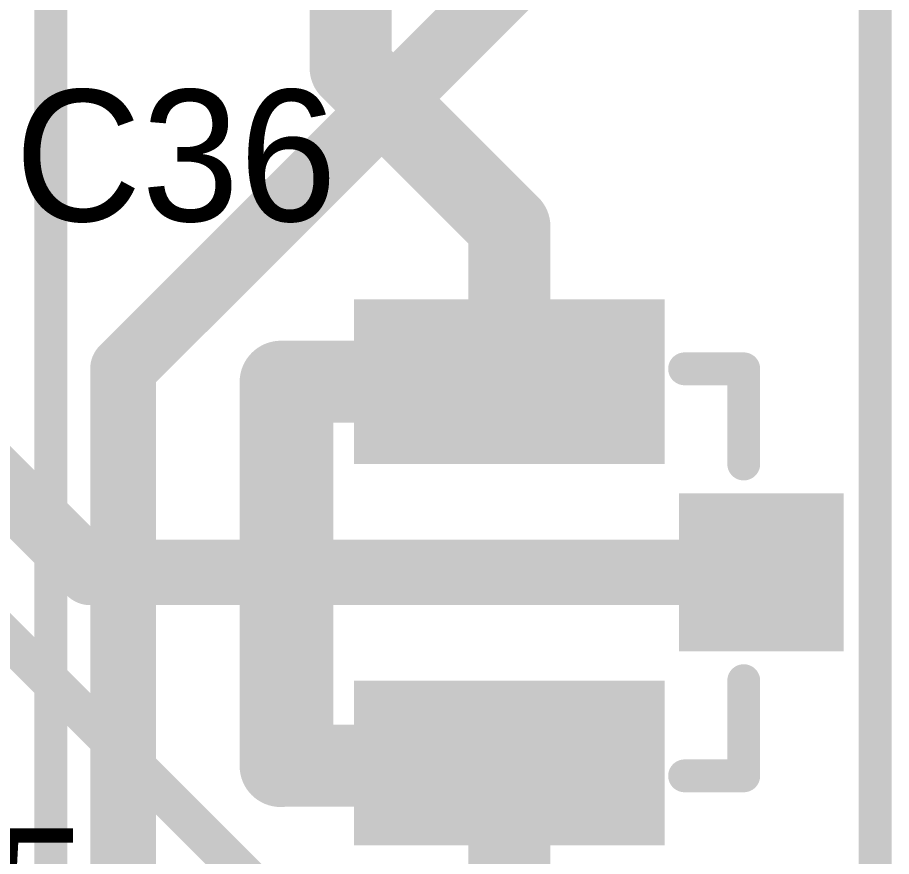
# Model space of a CAD drawing. Header units: millimetres. Extents: x 0.85 to 4.91, y 0.77 to 5.15.
# Drawn here: x 4.5619 to 4.828, y 2.8644 to 3.12 of the extents above; entities that cross this region are included whole.
import ezdxf

# ---------------------------------------------------------------- set-up
doc = ezdxf.new("R2010")
doc.units = ezdxf.units.MM
doc.header["$MEASUREMENT"] = 0
for name, color, linetype in [('BottomLayer', 5, 'Continuous'), ('Mechanical2', 216, 'Continuous'), ('MultiLayer', 9, 'Continuous'), ('TopLayer', 1, 'Continuous'), ('TopOverlay', 2, 'Continuous'), ('TopPaste', 8, 'Continuous'), ('TopSolder', 216, 'Continuous'), ('ViaHoleLayer', 16, 'Continuous')]:
    doc.layers.add(name, color=color, linetype=linetype)

# ---------------------------------------------------------------- blocks, each defined once
blk = doc.blocks.new('U_FL_R_SMT_1_80__52')
at = {"layer": 'TopLayer'}
for points in [[(-0.07913, -0.00295), (-0.03701, -0.00295), (-0.07913, 0.08366), (-0.03701, 0.08366)], [(0.03701, -0.00295), (0.07913, -0.00295), (0.03701, 0.08366), (0.07913, 0.08366)], [(-0.02008, -0.05742), (0.02008, -0.05742), (-0.02008, -0.01529), (0.02008, -0.01529)]]:
    blk.add_solid(points, dxfattribs=at)
at = {"layer": 'TopOverlay', "const_width": 0.01}
for points in [[(-0.055, 0.099), (0.058, 0.099)], [(-0.062, -0.013), (-0.062, -0.031)], [(0.062, -0.013), (0.062, -0.031)], [(-0.062, -0.031), (-0.033, -0.031)], [(0.033, -0.031), (0.062, -0.031)]]:
    blk.add_lwpolyline(points, dxfattribs=at)
at = {"layer": 'TopOverlay', "const_width": 0.005}
for points in [[(-0.0575, 0.099, 1), (-0.0525, 0.099, 1)], [(0.0555, 0.099, 1), (0.0605, 0.099, 1)], [(-0.0645, -0.013, 1), (-0.0595, -0.013, 1)], [(0.0595, -0.013, 1), (0.0645, -0.013, 1)], [(-0.0645, -0.031, 1), (-0.0595, -0.031, 1)], [(-0.0645, -0.031, 1), (-0.0595, -0.031, 1)], [(-0.0355, -0.031, 1), (-0.0305, -0.031, 1)], [(0.0305, -0.031, 1), (0.0355, -0.031, 1)], [(0.0595, -0.031, 1), (0.0645, -0.031, 1)], [(0.0595, -0.031, 1), (0.0645, -0.031, 1)]]:
    blk.add_lwpolyline(points, format="xyb", close=True, dxfattribs=at)
at = {"layer": 'TopPaste'}
for points in [[(-0.07913, -0.00295), (-0.03701, -0.00295), (-0.07913, 0.08366), (-0.03701, 0.08366)], [(0.03701, -0.00295), (0.07913, -0.00295), (0.03701, 0.08366), (0.07913, 0.08366)], [(-0.02008, -0.05742), (0.02008, -0.05742), (-0.02008, -0.01529), (0.02008, -0.01529)]]:
    blk.add_solid(points, dxfattribs=at)
at = {"layer": 'TopSolder'}
for points in [[(-0.08313, -0.00695), (-0.03301, -0.00695), (-0.08313, 0.08766), (-0.03301, 0.08766)], [(0.03301, -0.00695), (0.08313, -0.00695), (0.03301, 0.08766), (0.08313, 0.08766)], [(-0.02408, -0.06142), (0.02408, -0.06142), (-0.02408, -0.01129), (0.02408, -0.01129)]]:
    blk.add_solid(points, dxfattribs=at)

msp = doc.modelspace()

# ---------------------------------------------------------------- linework, layer by layer
at = {"layer": 'BottomLayer'}
for points, const_width in [([(4.572, 2.816), (4.572, 3.413)], 0.01), ([(4.594, 3.013), (4.792, 3.211)], 0.02), ([(4.594, 2.794), (4.594, 3.013)], 0.02), ([(4.642, 2.892), (4.642, 3.009)], 0.025)]:
    msp.add_lwpolyline(points, dxfattribs=dict(at, const_width=const_width))
for points, const_width in [([(4.589, 3.013, 1), (4.599, 3.013, 1)], 0.01), ([(4.589, 3.013, 1), (4.599, 3.013, 1)], 0.01), ([(4.63575, 3.009, 1), (4.64825, 3.009, 1)], 0.0125), ([(4.63609, 3.009, 1), (4.64791, 3.009, 1)], 0.01181), ([(4.63575, 2.892, 1), (4.64825, 2.892, 1)], 0.0125), ([(4.63609, 2.892, 1), (4.64791, 2.892, 1)], 0.01181)]:
    msp.add_lwpolyline(points, format="xyb", close=True, dxfattribs=dict(at, const_width=const_width))
at = {"layer": 'Mechanical2', "const_width": 0.01}
msp.add_lwpolyline([(4.823, 0.965), (4.823, 5)], dxfattribs=at)
at = {"layer": 'MultiLayer', "const_width": 0.01181}
for points in [[(4.63609, 3.009, 1), (4.64791, 3.009, 1)], [(4.63609, 2.892, 1), (4.64791, 2.892, 1)]]:
    msp.add_lwpolyline(points, format="xyb", close=True, dxfattribs=at)
at = {"layer": 'TopLayer'}
for points, const_width in [([(4.317, 3.218), (4.584, 2.951)], 0.02), ([(4.66331, 3.10469), (4.66331, 3.13539)], 0.025), ([(4.66331, 3.10469), (4.71165, 3.05635)], 0.025), ([(4.39879, 3.091), (4.686, 2.80379)], 0.012), ([(4.71165, 3.00907), (4.71165, 3.05635)], 0.025), ([(4.642, 3.009), (4.64207, 3.00907)], 0.025), ([(4.64207, 3.00907), (4.71165, 3.00907)], 0.025), ([(4.584, 2.951), (4.78835, 2.951)], 0.02), ([(4.64207, 2.89207), (4.71165, 2.89207)], 0.025), ([(4.71165, 2.89207), (4.71165, 2.89293)], 0.025), ([(4.71165, 2.39807), (4.71165, 2.89207)], 0.025)]:
    msp.add_lwpolyline(points, dxfattribs=dict(at, const_width=const_width))
for points, const_width in [([(4.65706, 3.10469, 1), (4.66956, 3.10469, 1)], 0.0125), ([(4.65706, 3.10469, 1), (4.66956, 3.10469, 1)], 0.0125), ([(4.7054, 3.05635, 1), (4.7179, 3.05635, 1)], 0.0125), ([(4.7054, 3.05635, 1), (4.7179, 3.05635, 1)], 0.0125), ([(4.63575, 3.009, 1), (4.64825, 3.009, 1)], 0.0125), ([(4.63582, 3.00907, 1), (4.64832, 3.00907, 1)], 0.0125), ([(4.63582, 3.00907, 1), (4.64832, 3.00907, 1)], 0.0125), ([(4.63609, 3.009, 1), (4.64791, 3.009, 1)], 0.01181), ([(4.7054, 3.00907, 1), (4.7179, 3.00907, 1)], 0.0125), ([(4.7054, 3.00907, 1), (4.7179, 3.00907, 1)], 0.0125), ([(4.579, 2.951, 1), (4.589, 2.951, 1)], 0.01), ([(4.579, 2.951, 1), (4.589, 2.951, 1)], 0.01), ([(4.78335, 2.951, 1), (4.79335, 2.951, 1)], 0.01), ([(4.63582, 2.89207, 1), (4.64832, 2.89207, 1)], 0.0125), ([(4.63609, 2.892, 1), (4.64791, 2.892, 1)], 0.01181), ([(4.7054, 2.89293, 1), (4.7179, 2.89293, 1)], 0.0125), ([(4.7054, 2.89207, 1), (4.7179, 2.89207, 1)], 0.0125), ([(4.7054, 2.89207, 1), (4.7179, 2.89207, 1)], 0.0125), ([(4.7054, 2.89207, 1), (4.7179, 2.89207, 1)], 0.0125)]:
    msp.add_lwpolyline(points, format="xyb", close=True, dxfattribs=dict(at, const_width=const_width))
at = {"layer": 'ViaHoleLayer', "const_width": 0.00591}
for points in [[(4.63905, 3.009, 1), (4.64495, 3.009, 1)], [(4.63905, 2.892, 1), (4.64495, 2.892, 1)]]:
    msp.add_lwpolyline(points, format="xyb", close=True, dxfattribs=at)

# ---------------------------------------------------------------- block references
at = {"rotation": 90}
msp.add_blockref('U_FL_R_SMT_1_80__52', (4.752, 2.951), dxfattribs=at)

# ---------------------------------------------------------------- texts
at = {"layer": 'TopOverlay'}
for s, p in [('C36', (4.561, 3.058)), ('C35', (4.485, 2.833))]:
    msp.add_text(s, height=0.04, dxfattribs=at).set_placement(p)

doc.saveas('drawing.dxf')
